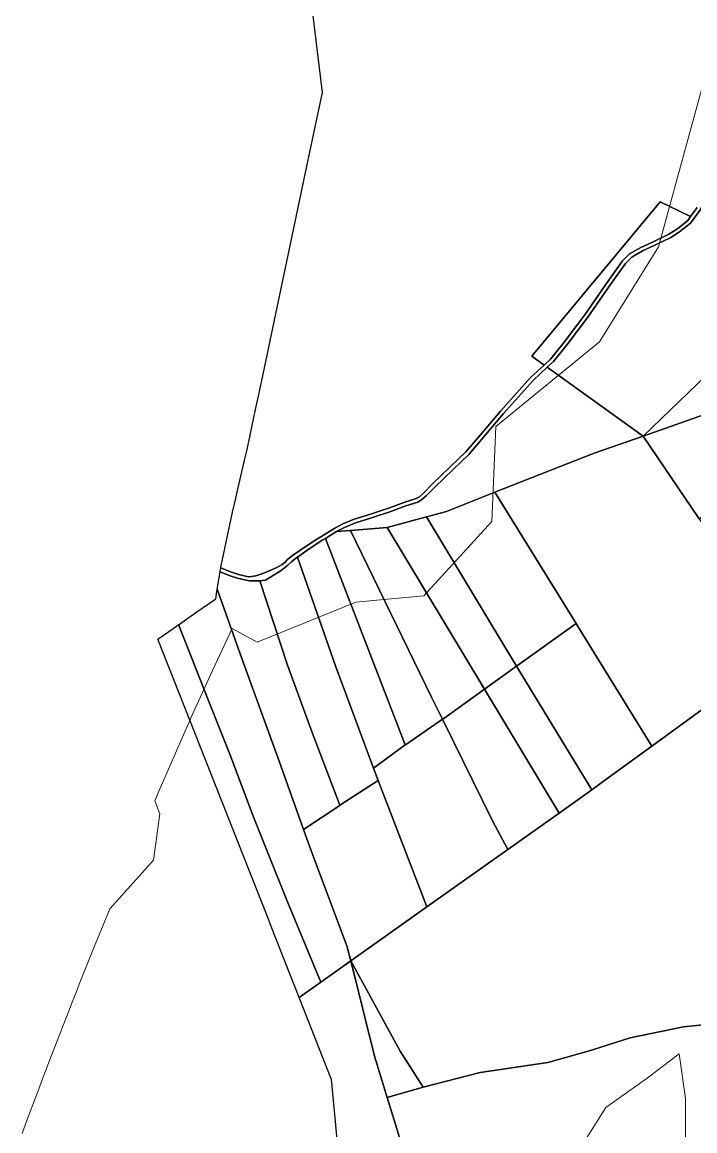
# Model space of a CAD drawing. Header units: metres. Extents: x 3 to 1027712, y 40 to 4430649.
# Drawn here: x 503958 to 504483, y 4409298 to 4410163 of the extents above; entities that cross this region are included whole.
import ezdxf

# ---------------------------------------------------------------- set-up
doc = ezdxf.new("R2010")
doc.units = ezdxf.units.M
doc.header["$MEASUREMENT"] = 0
doc.layers.add('A.ES.SDGC.CP.07003.cadastralparcel — CadastralParcel', color=1, linetype='Continuous')
doc.layers.add('Habitats_5_km', color=7, linetype='Continuous', lineweight=9, true_color=0xbefad2)

msp = doc.modelspace()

# ---------------------------------------------------------------- linework, layer by layer
at = {"layer": 'A.ES.SDGC.CP.07003.cadastralparcel — CadastralParcel', "color": 7, "linetype": 'Continuous', "flags": 128}
for points in [[(504484.49, 4410018.14), (504479.34, 4410011.1), (504455.69, 4410022.45), (504355.55, 4409902.23), (504365.15, 4409895.33), (504354.52, 4409885.49), (504331.11, 4409859.46), (504315.54, 4409840.88), (504304.13, 4409827.66), (504291.81, 4409815.81), (504278.12, 4409802.58), (504271.04, 4409795.52), (504267.85, 4409792.55), (504265.34, 4409791.18), (504256.44, 4409788.45), (504244.47, 4409784.02), (504229.64, 4409779), (504217.09, 4409775.13), (504208.19, 4409771.48), (504201.8, 4409768.06), (504190.85, 4409761.45), (504187.96, 4409759.58), (504180.19, 4409754.54), (504168.86, 4409746.73), (504165.03, 4409743.7), (504163.12, 4409741.47), (504160.88, 4409739.71), (504157.21, 4409737.8), (504151.95, 4409735.25), (504145.73, 4409732.7), (504140.3, 4409730.94), (504135.2, 4409730.15), (504134.64, 4409730.26), (504126.74, 4409731.9), (504120.52, 4409734.13), (504120.52, 4409734.13), (504112.91, 4409737.12), (504113.1, 4409738.23), (504113.19, 4409738.8), (504122.11, 4409780.56), (504124.13, 4409789.25), (504126.27, 4409798.44), (504130.94, 4409818.7), (504131, 4409818.94), (504131.38, 4409820.64), (504131.75, 4409822.24), (504133.42, 4409829.4), (504139.82, 4409859.25), (504140.59, 4409862.89), (504143.08, 4409874.74), (504145.93, 4409888.26), (504180.84, 4410053.92), (504192.19, 4410107.76), (504188.36, 4410139.71), (504174.68, 4410253.73)], [(504487.07, 4410016.59), (504479.35, 4410006.04), (504470.83, 4409999.14), (504463.98, 4409994.73), (504451.06, 4409988.46), (504441.9, 4409984.26), (504433.5, 4409979.53), (504428.57, 4409974.61), (504415.59, 4409956.2), (504399.36, 4409932.65), (504383.1, 4409911.38), (504372.54, 4409898.08), (504367.64, 4409893.54), (504356.66, 4409883.38), (504333.38, 4409857.49), (504317.82, 4409838.94), (504306.31, 4409825.6), (504293.89, 4409813.65), (504280.22, 4409800.44), (504273.12, 4409793.35), (504269.61, 4409790.1), (504266.51, 4409788.41), (504257.4, 4409785.61), (504245.47, 4409781.19), (504230.56, 4409776.15), (504218.1, 4409772.3), (504209.47, 4409768.76), (504203.29, 4409765.45), (504198.14, 4409762.34), (504194.53, 4409760.16), (504192.44, 4409758.9), (504181.86, 4409752.05), (504172.87, 4409745.61), (504171.53, 4409744.65), (504168.2, 4409741.9), (504165.2, 4409739.29), (504162.52, 4409737.18), (504160.04, 4409735.02), (504154.53, 4409731.69), (504147.87, 4409727.56), (504143.45, 4409727.13), (504141.9, 4409726.98), (504136.79, 4409727.07), (504135.12, 4409727.1), (504125.92, 4409729.01), (504119.46, 4409731.33), (504119.46, 4409731.33), (504112.43, 4409734.09), (504112.57, 4409734.98), (504112.67, 4409735.6), (504112.72, 4409735.9), (504112.91, 4409737.12), (504120.52, 4409734.13), (504126.74, 4409731.9), (504134.64, 4409730.26), (504135.2, 4409730.15), (504140.3, 4409730.94), (504145.73, 4409732.7), (504151.95, 4409735.25), (504157.21, 4409737.8), (504160.88, 4409739.71), (504163.12, 4409741.47), (504165.03, 4409743.7), (504168.86, 4409746.73), (504180.19, 4409754.54), (504187.96, 4409759.58), (504190.85, 4409761.45), (504201.8, 4409768.06), (504208.19, 4409771.48), (504217.09, 4409775.13), (504229.64, 4409779), (504244.47, 4409784.02), (504256.44, 4409788.45), (504265.34, 4409791.18), (504267.85, 4409792.55), (504271.04, 4409795.52), (504278.12, 4409802.58), (504291.81, 4409815.81), (504304.13, 4409827.66), (504315.54, 4409840.88), (504331.11, 4409859.46), (504354.52, 4409885.49), (504365.15, 4409895.33), (504370.33, 4409900.13), (504380.74, 4409913.22), (504396.93, 4409934.41), (504413.12, 4409957.91), (504426.27, 4409976.55), (504431.67, 4409981.94), (504440.53, 4409986.94), (504449.79, 4409991.18), (504462.51, 4409997.35), (504469.06, 4410001.58), (504477.16, 4410008.13), (504479.34, 4410011.1), (504484.49, 4410018.14)], [(504519.29, 4409383.89), (504473.79, 4409379.23), (504432.32, 4409370.83), (504402.79, 4409361.26), (504399.62, 4409360.3), (504367.92, 4409351.53), (504315.15, 4409343.6), (504270.83, 4409332.18), (504252.77, 4409360.37), (504252.77, 4409360.37), (504214.41, 4409430.77), (504273.65, 4409472.81), (504336.71, 4409517.56), (504376.76, 4409545.98), (504402.38, 4409564.15), (504412.35, 4409571.23), (504449.27, 4409598.14), (504554.47, 4409674.81)], [(504204.72, 4409280.09), (504202.41, 4409305.55), (504199.41, 4409338.53), (504199.27, 4409338.7), (504199.15, 4409338.86), (504199.15, 4409338.86), (504174.16, 4409402.19), (504191.09, 4409414.23), (504214.41, 4409430.77), (504232.91, 4409356.5), (504242.82, 4409324.23), (504262.2, 4409261.1)], [(504262.2, 4409261.1), (504242.82, 4409324.23), (504270.83, 4409332.18), (504315.15, 4409343.6), (504367.92, 4409351.53), (504399.62, 4409360.3), (504402.79, 4409361.26), (504432.32, 4409370.83), (504473.79, 4409379.23), (504519.29, 4409383.89), (504579.18, 4409389.38), (504637.13, 4409392.48), (504679.86, 4409389.15), (504717.48, 4409384.98), (504742.68, 4409378.92), (504750.8, 4409377.3), (504755.3, 4409375.82), (504744.5, 4409363.81), (504731.54, 4409347.3), (504718.33, 4409331.3), (504708.15, 4409314.23), (504700.88, 4409288.25)]]:
    msp.add_lwpolyline(points, dxfattribs=at)
for points in [[(504442.3, 4409839.89), (504367.64, 4409893.54), (504372.54, 4409898.08), (504383.1, 4409911.38), (504399.36, 4409932.65), (504415.59, 4409956.2), (504428.57, 4409974.61), (504433.5, 4409979.53), (504441.9, 4409984.26), (504451.06, 4409988.46), (504463.98, 4409994.73), (504470.83, 4409999.14), (504479.35, 4410006.04), (504487.07, 4410016.59), (504498.95, 4410041.28), (504501.88, 4410047.36), (504504.48, 4410053.83), (504577.31, 4410012.9), (504568.72, 4409997.04), (504563.33, 4409987.33), (504526.52, 4409921.02), (504442.3, 4409839.89)], [(504365.15, 4409895.33), (504355.55, 4409902.23), (504455.69, 4410022.45), (504479.34, 4410011.1), (504477.16, 4410008.13), (504469.06, 4410001.58), (504462.51, 4409997.35), (504449.79, 4409991.18), (504440.53, 4409986.94), (504431.67, 4409981.94), (504426.27, 4409976.55), (504413.12, 4409957.91), (504396.93, 4409934.41), (504380.74, 4409913.22), (504370.33, 4409900.13), (504365.15, 4409895.33)], [(504442.3, 4409839.89), (504526.52, 4409921.02), (504550.94, 4409899.7), (504566, 4409879.32), (504564.04, 4409879.41), (504507.46, 4409862.13), (504493.9, 4409857.99), (504442.3, 4409839.89)], [(504203.29, 4409765.45), (504209.47, 4409768.76), (504218.1, 4409772.3), (504230.56, 4409776.15), (504245.47, 4409781.19), (504257.4, 4409785.61), (504266.51, 4409788.41), (504269.61, 4409790.1), (504273.12, 4409793.35), (504280.22, 4409800.44), (504293.89, 4409813.65), (504306.31, 4409825.6), (504317.82, 4409838.94), (504333.38, 4409857.49), (504356.66, 4409883.38), (504367.64, 4409893.54), (504442.3, 4409839.89), (504404.16, 4409826.5), (504326.78, 4409796.08), (504288.91, 4409781.19), (504273.46, 4409776.96), (504242.68, 4409768.52), (504214.09, 4409766.29), (504203.29, 4409765.45)], [(504486.05, 4409775.5), (504442.3, 4409839.89), (504493.9, 4409857.99), (504507.46, 4409862.13), (504543.28, 4409808.82), (504486.05, 4409775.5)], [(504390.05, 4409693.81), (504326.78, 4409796.08), (504404.16, 4409826.5), (504442.3, 4409839.89), (504486.05, 4409775.5), (504554.47, 4409674.81), (504449.27, 4409598.14), (504395.43, 4409685.12), (504390.05, 4409693.81)], [(504343.68, 4409660.55), (504273.46, 4409776.96), (504288.91, 4409781.19), (504326.78, 4409796.08), (504390.05, 4409693.81), (504343.68, 4409660.55)], [(504318.58, 4409642.53), (504242.68, 4409768.52), (504273.46, 4409776.96), (504343.68, 4409660.55), (504318.58, 4409642.53)], [(504256.86, 4409599.07), (504194.53, 4409760.16), (504198.14, 4409762.34), (504203.29, 4409765.45), (504214.09, 4409766.29), (504277.33, 4409636.23), (504285.83, 4409619.06), (504257.79, 4409599.75), (504256.86, 4409599.07)], [(504277.33, 4409636.23), (504214.09, 4409766.29), (504242.68, 4409768.52), (504318.58, 4409642.53), (504286.84, 4409619.75), (504285.83, 4409619.06), (504277.33, 4409636.23)], [(504202.69, 4409660.09), (504172.87, 4409745.61), (504181.86, 4409752.05), (504192.44, 4409758.9), (504194.53, 4409760.16), (504256.86, 4409599.07), (504232.12, 4409580.97), (504202.69, 4409660.09)], [(504165.1, 4409661.4), (504143.45, 4409727.13), (504147.87, 4409727.56), (504154.53, 4409731.69), (504160.04, 4409735.02), (504162.52, 4409737.18), (504165.2, 4409739.29), (504168.2, 4409741.9), (504171.53, 4409744.65), (504172.87, 4409745.61), (504202.69, 4409660.09), (504232.12, 4409580.97), (504235.67, 4409571.42), (504205.76, 4409552.13), (504184.21, 4409608.79), (504165.1, 4409661.4)], [(504129.48, 4409666.39), (504110.24, 4409720.64), (504112.43, 4409734.09), (504119.46, 4409731.33), (504125.92, 4409729.01), (504135.12, 4409727.1), (504136.79, 4409727.07), (504141.9, 4409726.98), (504143.45, 4409727.13), (504165.1, 4409661.4), (504184.21, 4409608.79), (504205.76, 4409552.13), (504205.86, 4409551.86), (504177.54, 4409533.23), (504158.47, 4409586.44), (504129.48, 4409666.39)], [(504103.66, 4409633.04), (504080.06, 4409692.96), (504080.64, 4409693.36), (504093.6, 4409702.38), (504109.02, 4409713.1), (504110.24, 4409720.64), (504129.48, 4409666.39), (504158.47, 4409586.44), (504177.54, 4409533.23), (504183.21, 4409517.42), (504211.26, 4409442.36), (504214.41, 4409430.77), (504191.09, 4409414.23), (504165.07, 4409476.87), (504150.63, 4409512.24), (504138.1, 4409543.48), (504119.99, 4409592.01), (504103.66, 4409633.04)], [(504152.32, 4409457.5), (504150.1, 4409463.13), (504130.83, 4409511.93), (504063.82, 4409681.66), (504078.3, 4409691.73), (504080.06, 4409692.96), (504103.66, 4409633.04), (504119.99, 4409592.01), (504138.1, 4409543.48), (504150.63, 4409512.24), (504165.07, 4409476.87), (504191.09, 4409414.23), (504174.16, 4409402.19), (504152.32, 4409457.5)], [(504344.47, 4409659.24), (504343.68, 4409660.55), (504390.05, 4409693.81), (504395.43, 4409685.12), (504449.27, 4409598.14), (504412.35, 4409571.23), (504402.38, 4409564.15), (504344.47, 4409659.24)], [(504320.17, 4409639.89), (504318.58, 4409642.53), (504343.68, 4409660.55), (504344.47, 4409659.24), (504402.38, 4409564.15), (504376.76, 4409545.98), (504320.17, 4409639.89)], [(504324.98, 4409539.98), (504285.83, 4409619.06), (504286.84, 4409619.75), (504318.58, 4409642.53), (504320.17, 4409639.89), (504376.76, 4409545.98), (504336.71, 4409517.56), (504324.98, 4409539.98)], [(504235.67, 4409571.42), (504232.12, 4409580.97), (504256.86, 4409599.07), (504257.79, 4409599.75), (504285.83, 4409619.06), (504324.98, 4409539.98), (504336.71, 4409517.56), (504273.65, 4409472.81), (504235.67, 4409571.42)], [(504183.21, 4409517.42), (504177.54, 4409533.23), (504205.86, 4409551.86), (504205.76, 4409552.13), (504235.67, 4409571.42), (504273.65, 4409472.81), (504214.41, 4409430.77), (504211.26, 4409442.36), (504183.21, 4409517.42)], [(504214.41, 4409430.77), (504252.77, 4409360.37), (504270.83, 4409332.18), (504242.82, 4409324.23), (504232.91, 4409356.5), (504214.41, 4409430.77)]]:
    msp.add_lwpolyline(points, close=True, dxfattribs=at)
at = {"layer": 'Habitats_5_km'}
for points in [[(503958.01, 4409296.23), (503961.71, 4409306.26), (503963.58, 4409311.27), (503971.17, 4409331.52), (503973.08, 4409336.57), (503976.94, 4409346.67), (503978.88, 4409351.73), (503994.6, 4409392.28), (503996.58, 4409397.34), (504000.56, 4409407.45), (504002.57, 4409412.5), (504010.65, 4409432.69), (504012.68, 4409437.74), (504016.78, 4409447.81), (504018.84, 4409452.84), (504026.45, 4409471.27), (504060.39, 4409509.35), (504065.39, 4409545.35), (504061.42, 4409555.43), (504064.88, 4409563.56), (504069.2, 4409573.57), (504086.72, 4409613.51), (504091.16, 4409623.47), (504100.13, 4409643.34), (504104.68, 4409653.26), (504121.7, 4409689.86), (504141.4, 4409679.35), (504218.4, 4409710.35), (504237.4, 4409712.35), (504271.4, 4409715.35), (504324.4, 4409773.35), (504327.4, 4409847.35), (504408.4, 4409913.35), (504454.4, 4409987.35), (504495.4, 4410137.35)], [(504389.4, 4409278.35), (504413.4, 4409316.35), (504445.4, 4409339.35), (504470.4, 4409358.35), (504475.4, 4409323.35), (504475.4, 4409276.35)], [(504475.4, 4409276.35), (504475.4, 4409323.35), (504470.4, 4409358.35), (504445.4, 4409339.35), (504413.4, 4409316.35), (504389.4, 4409278.35)]]:
    msp.add_lwpolyline(points, dxfattribs=at)

doc.saveas('drawing.dxf')
